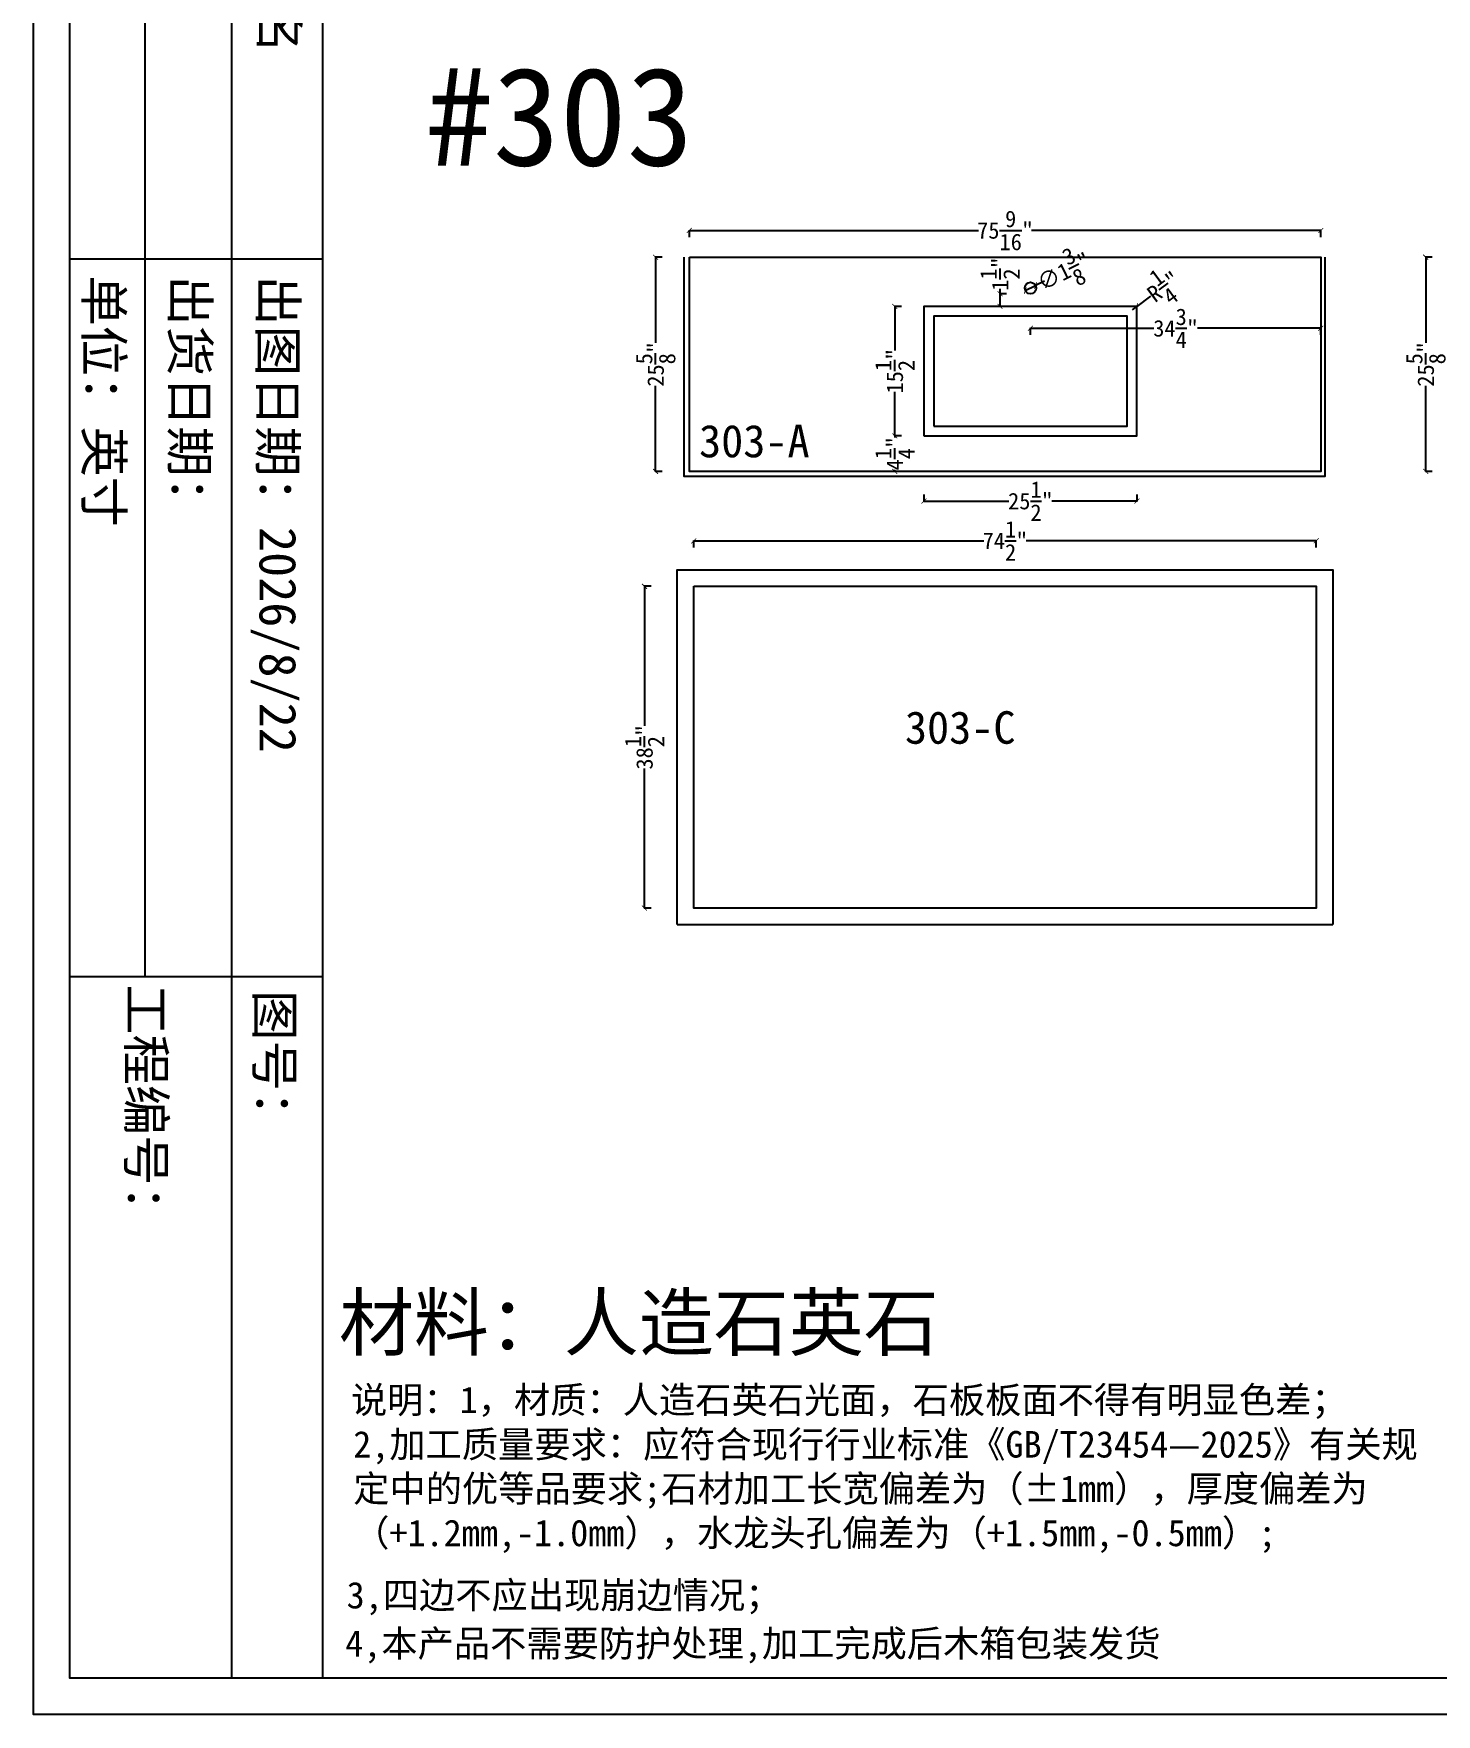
# Model space of a CAD drawing. Header units: millimetres. Extents: x 3183 to 64783, y -8707 to 2293.
# Drawn here: x 3183 to 7446, y -8707 to -3600 of the extents above; entities that cross this region are included whole.
import ezdxf
from ezdxf.lldxf.tags import DXFTag

# ---------------------------------------------------------------- set-up
doc = ezdxf.new("R2010")
doc.units = ezdxf.units.MM
for name, color, linetype in [('大样', 3, 'Continuous'), ('标注', 1, 'Continuous'), ('框', 4, 'Continuous'), ('编号', 6, 'Continuous'), ('说明', 8, 'Continuous')]:
    doc.layers.add(name, color=color, linetype=linetype)
doc.styles.get("Standard").update_dxf_attribs({"font": 'arial.ttf'})
doc.styles.add('样式 1', font='NSimSun.ttf')
tags = doc.linetypes.add('MB', pattern='A,0.5,-0.2,["MB",Standard,S=0.1,R=0,X=-0.1,Y=-0.05],-0.2', length=0.9).pattern_tags.tags
tags[6] = DXFTag(74, 10)
doc.linetypes.add('ZIGZAG', pattern='A,0.00254,-5.08,[131,ltypeshp.shx,S=5.08,R=0,X=-5.08,Y=0],-10.16,[131,ltypeshp.shx,S=5.08,R=180,X=5.08,Y=0],-5.08', length=20.32254)
doc.dimstyles.new('英寸', dxfattribs={"dimtxt": 50, "dimasz": 15, "dimexe": 1, "dimexo": 0.5, "dimtad": 0, "dimdec": 4, "dimlfac": 0.03937, "dimlunit": 5, "dimtxsty": '样式 1', "dimblk": 'ARCHTICK', "dimcen": 2.5, "dimclrt": 1, "dimadec": 0, "dimazin": 0, "dimtfac": 1, "dimtdec": 4, "dimtmove": 0, "dimatfit": 3, "dimfxl": 20, "dimfxlon": 1, "dimtolj": 1, "dimarcsym": 0})

# ---------------------------------------------------------------- blocks, each defined once
blk = doc.blocks.new('框')
for p, q in [((22381.4, -6593.4), (22381.4, -7291.7)), ((24363.8, -6593.4), (24363.8, -7291.7)), ((20795, -6844.9), (26301.7, -6844.9)), ((19174.7, -7084.3), (24363.8, -7084.3))]:
    blk.add_line(p, q)
at = {"layer": '框'}
blk.add_line((16501.7, -6593.4), (26301.7, -6593.4), dxfattribs=at)
for points in [[(16401.7, -391.7), (26401.7, -391.7), (26401.7, -7391.7), (16401.7, -7391.7)], [(16501.7, -491.7), (26301.7, -491.7), (26301.7, -7291.7), (16501.7, -7291.7)]]:
    blk.add_lwpolyline(points, close=True, dxfattribs=at)
at = {"layer": '框', "style": '样式 1'}
for tag, p in [('制图人：', (20840.1, -6764.8)), ('出图日期：', (22426.6, -6767.5)), ('图号：', (24401.3, -6776.7)), ('工程名称：', (19243.4, -6892.1)), ('车间确认：', (20840.1, -7012.5)), ('出货日期：', (22426.6, -7010.9)), ('工程编号：', (24384.7, -7131.5)), ('位置：', (19243.4, -7239.7)), ('确认：', (20840.1, -7240)), ('单位：', (22426.6, -7248.8))]:
    blk.add_attdef(tag, p, '', height=101.9, dxfattribs=at)
blk = doc.blocks.new('_ArchTick')
at = {"color": 0, "linetype": 'ByBlock', "const_width": 0.15}
blk.add_lwpolyline([(-0.5, -0.5), (0.5, 0.5)], dxfattribs=at)
blk = doc.blocks.new('*D61')
at = {"layer": 'Defpoints', "color": 0, "transparency": 16777216}
for p in [(7095.2, -4198), (5175.9, -4279.4), (7095.2, -4279.4)]:
    blk.add_point(p, dxfattribs=at)
at = {"layer": '标注', "color": 0, "lineweight": -2, "transparency": 16777216}
for p, q in [((5175.9, -4218), (5175.9, -4197)), ((5175.9, -4198), (6054.8, -4198)), ((7095.2, -4198), (6216.3, -4198)), ((7095.2, -4218), (7095.2, -4197))]:
    blk.add_line(p, q, dxfattribs=at)
at = {"layer": '标注', "color": 0, "lineweight": -2, "transparency": 16777216, "xscale": 15, "yscale": 15, "zscale": 15, "rotation": 180}
blk.add_blockref('_ArchTick', (5175.9, -4198), dxfattribs=at)
at = {"layer": '标注', "color": 0, "lineweight": -2, "transparency": 16777216, "xscale": 15, "yscale": 15, "zscale": 15}
blk.add_blockref('_ArchTick', (7095.2, -4198), dxfattribs=at)
at = {"layer": '标注', "color": 1, "transparency": 16777216, "insert": (6135.6, -4198), "char_height": 50, "attachment_point": 5, "style": '样式 1'}
blk.add_mtext('\\A1;75{\\H1x;\\S9/16;}"', dxfattribs=at)
blk = doc.blocks.new('*D62')
at = {"layer": 'Defpoints', "color": 0, "transparency": 16777216}
for p in [(5175.9, -4279.4), (5073.3, -4930.3), (5175.9, -4930.3)]:
    blk.add_point(p, dxfattribs=at)
at = {"layer": '标注', "color": 0, "lineweight": -2, "transparency": 16777216}
for p, q in [((5093.3, -4279.4), (5072.3, -4279.4)), ((5073.3, -4279.4), (5073.3, -4539.3)), ((5073.3, -4930.3), (5073.3, -4670.5)), ((5093.3, -4930.3), (5072.3, -4930.3))]:
    blk.add_line(p, q, dxfattribs=at)
at = {"layer": '标注', "color": 0, "lineweight": -2, "transparency": 16777216, "xscale": 15, "yscale": 15, "zscale": 15}
for p, rotation in [((5073.3, -4279.4), 90), ((5073.3, -4930.3), 270)]:
    blk.add_blockref('_ArchTick', p, dxfattribs=dict(at, rotation=rotation))
at = {"layer": '标注', "color": 1, "transparency": 16777216, "insert": (5073.3, -4604.9), "char_height": 50, "attachment_point": 5, "rotation": 90, "style": '样式 1'}
blk.add_mtext('\\A1;25{\\H1x;\\S5/8;}"', dxfattribs=at)
blk = doc.blocks.new('*D63')
at = {"layer": 'Defpoints', "color": 0, "transparency": 16777216}
for p in [(5888.7, -4625.5), (6536.4, -4625.5), (6536.4, -5020.5)]:
    blk.add_point(p, dxfattribs=at)
at = {"layer": '标注', "color": 0, "lineweight": -2, "transparency": 16777216}
for p, q in [((5888.7, -5000.5), (5888.7, -5021.5)), ((6536.4, -5000.5), (6536.4, -5021.5)), ((5888.7, -5020.5), (6147.4, -5020.5)), ((6536.4, -5020.5), (6277.7, -5020.5))]:
    blk.add_line(p, q, dxfattribs=at)
at = {"layer": '标注', "color": 0, "lineweight": -2, "transparency": 16777216, "xscale": 15, "yscale": 15, "zscale": 15, "rotation": 180}
blk.add_blockref('_ArchTick', (5888.7, -5020.5), dxfattribs=at)
at = {"layer": '标注', "color": 0, "lineweight": -2, "transparency": 16777216, "xscale": 15, "yscale": 15, "zscale": 15}
blk.add_blockref('_ArchTick', (6536.4, -5020.5), dxfattribs=at)
at = {"layer": '标注', "color": 1, "transparency": 16777216, "insert": (6212.6, -5020.5), "char_height": 50, "attachment_point": 5, "style": '样式 1'}
blk.add_mtext('\\A1;25{\\H1x;\\S1/2;}"', dxfattribs=at)
blk = doc.blocks.new('*D64')
at = {"layer": 'Defpoints', "color": 0, "transparency": 16777216}
for p in [(5800.3, -4428.7), (5997.1, -4428.7), (5997.1, -4822.4)]:
    blk.add_point(p, dxfattribs=at)
at = {"layer": '标注', "color": 0, "lineweight": -2, "transparency": 16777216}
for p, q in [((5820.3, -4428.7), (5799.3, -4428.7)), ((5800.3, -4428.7), (5800.3, -4562.6)), ((5800.3, -4822.4), (5800.3, -4688.4)), ((5820.3, -4822.4), (5799.3, -4822.4))]:
    blk.add_line(p, q, dxfattribs=at)
at = {"layer": '标注', "color": 0, "lineweight": -2, "transparency": 16777216, "xscale": 15, "yscale": 15, "zscale": 15}
for p, rotation in [((5800.3, -4428.7), 90), ((5800.3, -4822.4), 270)]:
    blk.add_blockref('_ArchTick', p, dxfattribs=dict(at, rotation=rotation))
at = {"layer": '标注', "color": 1, "transparency": 16777216, "insert": (5800.3, -4625.5), "char_height": 50, "attachment_point": 5, "rotation": 90, "style": '样式 1'}
blk.add_mtext('\\A1;15{\\H1x;\\S1/2;}"', dxfattribs=at)
blk = doc.blocks.new('*D65')
at = {"layer": 'Defpoints', "color": 0, "transparency": 16777216}
for p in [(6044.6, -4822.4), (5800.3, -4930.3), (6044.6, -4930.3)]:
    blk.add_point(p, dxfattribs=at)
at = {"layer": '标注', "color": 0, "lineweight": -2, "transparency": 16777216}
for p, q in [((5820.3, -4822.4), (5799.3, -4822.4)), ((5800.3, -4822.4), (5800.3, -4827)), ((5820.3, -4930.3), (5799.3, -4930.3)), ((5800.3, -4930.3), (5800.3, -4925.7))]:
    blk.add_line(p, q, dxfattribs=at)
at = {"layer": '标注', "color": 0, "lineweight": -2, "transparency": 16777216, "xscale": 15, "yscale": 15, "zscale": 15}
for p, rotation in [((5800.3, -4822.4), 90), ((5800.3, -4930.3), 270)]:
    blk.add_blockref('_ArchTick', p, dxfattribs=dict(at, rotation=rotation))
at = {"layer": '标注', "color": 1, "transparency": 16777216, "insert": (5800.3, -4876.3), "char_height": 50, "attachment_point": 5, "rotation": 90, "style": '样式 1'}
blk.add_mtext('\\A1;4{\\H1x;\\S1/4;}"', dxfattribs=at)
blk = doc.blocks.new('*D69')
at = {"layer": 'Defpoints', "color": 0, "transparency": 16777216}
for p in [(7095.2, -4495.4), (6212.6, -4822.4), (7095.2, -4822.4)]:
    blk.add_point(p, dxfattribs=at)
at = {"layer": '标注', "color": 0, "lineweight": -2, "transparency": 16777216}
for p, q in [((6212.6, -4515.4), (6212.6, -4494.4)), ((7095.2, -4515.4), (7095.2, -4494.4)), ((6212.6, -4495.4), (6587.5, -4495.4)), ((7095.2, -4495.4), (6720.3, -4495.4))]:
    blk.add_line(p, q, dxfattribs=at)
at = {"layer": '标注', "color": 0, "lineweight": -2, "transparency": 16777216, "xscale": 15, "yscale": 15, "zscale": 15, "rotation": 180}
blk.add_blockref('_ArchTick', (6212.6, -4495.4), dxfattribs=at)
at = {"layer": '标注', "color": 0, "lineweight": -2, "transparency": 16777216, "xscale": 15, "yscale": 15, "zscale": 15}
blk.add_blockref('_ArchTick', (7095.2, -4495.4), dxfattribs=at)
at = {"layer": '标注', "color": 1, "transparency": 16777216, "insert": (6653.9, -4495.4), "char_height": 50, "attachment_point": 5, "style": '样式 1'}
blk.add_mtext('\\A1;34{\\H1x;\\S3/4;}"', dxfattribs=at)
blk = doc.blocks.new('*D70')
at = {"layer": 'Defpoints', "color": 0, "transparency": 16777216}
for p in [(6120.2, -4390.6), (6212.6, -4390.6), (6212.6, -4428.7)]:
    blk.add_point(p, dxfattribs=at)
at = {"layer": '标注', "color": 0, "lineweight": -2, "transparency": 16777216}
for p, q in [((6140.2, -4390.6), (6119.2, -4390.6)), ((6120.2, -4390.6), (6120.2, -4375.6)), ((6120.2, -4428.7), (6120.2, -4390.6)), ((6140.2, -4428.7), (6119.2, -4428.7))]:
    blk.add_line(p, q, dxfattribs=at)
at = {"layer": '标注', "color": 0, "lineweight": -2, "transparency": 16777216, "xscale": 15, "yscale": 15, "zscale": 15}
for p, rotation in [((6120.2, -4390.6), 90), ((6120.2, -4428.7), 270)]:
    blk.add_blockref('_ArchTick', p, dxfattribs=dict(at, rotation=rotation))
at = {"layer": '标注', "color": 1, "transparency": 16777216, "insert": (6120.2, -4330.5), "char_height": 50, "attachment_point": 5, "rotation": 90, "style": '样式 1'}
blk.add_mtext('\\A1;1{\\H1x;\\S1/2;}"', dxfattribs=at)
blk = doc.blocks.new('*D71')
at = {"layer": 'Defpoints', "color": 0, "transparency": 16777216}
for p in [(6196.9, -4380.9), (6228.2, -4365.4)]:
    blk.add_point(p, dxfattribs=at)
at = {"layer": '标注', "color": 0, "lineweight": -2, "transparency": 16777216}
for p in [(6196.9, -4380.9), (6255.1, -4352)]:
    blk.add_line(p, (6228.2, -4365.4), dxfattribs=at)
at = {"layer": '标注', "color": 0, "lineweight": -2, "transparency": 16777216, "xscale": 15, "yscale": 15, "zscale": 15}
for p, rotation in [((6196.9, -4380.9), 26.36234676916934), ((6228.2, -4365.4), 206.3623467691693)]:
    blk.add_blockref('_ArchTick', p, dxfattribs=dict(at, rotation=rotation))
at = {"layer": '标注', "color": 1, "transparency": 16777216, "insert": (6314.5, -4322.6), "char_height": 50, "attachment_point": 5, "rotation": 26.3623, "style": '样式 1'}
blk.add_mtext('\\A1;∅1{\\H1x;\\S3/8;}"', dxfattribs=at)
blk = doc.blocks.new('*D72')
at = {"layer": 'Defpoints', "color": 0, "transparency": 16777216}
for p in [(6522.4, -4439.1), (6536.4, -4428.7)]:
    blk.add_point(p, dxfattribs=at)
at = {"layer": '标注', "color": 0, "lineweight": -2, "transparency": 16777216}
for p in [(6522.4, -4439.1), (6577.6, -4398.2)]:
    blk.add_line(p, (6536.4, -4428.7), dxfattribs=at)
at = {"layer": '标注', "color": 0, "lineweight": -2, "transparency": 16777216, "xscale": 15, "yscale": 15, "zscale": 15, "rotation": 216.4564858522108}
blk.add_blockref('_ArchTick', (6536.4, -4428.7), dxfattribs=at)
at = {"layer": '标注', "color": 1, "transparency": 16777216, "insert": (6617.4, -4368.8), "char_height": 50, "attachment_point": 5, "rotation": 36.4565, "style": '样式 1'}
blk.add_mtext('\\A1;R\\S1/4;"', dxfattribs=at)
blk = doc.blocks.new('*D83')
at = {"layer": 'Defpoints', "color": 0, "transparency": 16777216}
for p in [(7081.5, -5141.2), (5189.2, -5279.4), (7081.5, -5279.4)]:
    blk.add_point(p, dxfattribs=at)
at = {"layer": '标注', "color": 0, "lineweight": -2, "transparency": 16777216}
for p, q in [((5189.2, -5161.2), (5189.2, -5140.2)), ((5189.2, -5141.2), (6070.6, -5141.2)), ((7081.5, -5141.2), (6200.1, -5141.2)), ((7081.5, -5161.2), (7081.5, -5140.2))]:
    blk.add_line(p, q, dxfattribs=at)
at = {"layer": '标注', "color": 0, "lineweight": -2, "transparency": 16777216, "xscale": 15, "yscale": 15, "zscale": 15, "rotation": 180}
blk.add_blockref('_ArchTick', (5189.2, -5141.2), dxfattribs=at)
at = {"layer": '标注', "color": 0, "lineweight": -2, "transparency": 16777216, "xscale": 15, "yscale": 15, "zscale": 15}
blk.add_blockref('_ArchTick', (7081.5, -5141.2), dxfattribs=at)
at = {"layer": '标注', "color": 1, "transparency": 16777216, "insert": (6135.3, -5141.2), "char_height": 50, "attachment_point": 5, "style": '样式 1'}
blk.add_mtext('\\A1;74{\\H1x;\\S1/2;}"', dxfattribs=at)
blk = doc.blocks.new('*D84')
at = {"layer": 'Defpoints', "color": 0, "transparency": 16777216}
for p in [(5189.2, -5279.4), (5039.5, -6257.3), (5189.2, -6257.3)]:
    blk.add_point(p, dxfattribs=at)
at = {"layer": '标注', "color": 0, "lineweight": -2, "transparency": 16777216}
for p, q in [((5059.5, -5279.4), (5038.5, -5279.4)), ((5039.5, -5279.4), (5039.5, -5703.5)), ((5039.5, -6257.3), (5039.5, -5833.2)), ((5059.5, -6257.3), (5038.5, -6257.3))]:
    blk.add_line(p, q, dxfattribs=at)
at = {"layer": '标注', "color": 0, "lineweight": -2, "transparency": 16777216, "xscale": 15, "yscale": 15, "zscale": 15}
for p, rotation in [((5039.5, -5279.4), 90), ((5039.5, -6257.3), 270)]:
    blk.add_blockref('_ArchTick', p, dxfattribs=dict(at, rotation=rotation))
at = {"layer": '标注', "color": 1, "transparency": 16777216, "insert": (5039.5, -5768.4), "char_height": 50, "attachment_point": 5, "rotation": 90, "style": '样式 1'}
blk.add_mtext('\\A1;38{\\H1x;\\S1/2;}"', dxfattribs=at)
blk = doc.blocks.new('*D97')
at = {"layer": 'Defpoints', "color": 0, "transparency": 16777216}
for p in [(7414, -4279.4), (7585.1, -4279.4), (7585.1, -4930.3)]:
    blk.add_point(p, dxfattribs=at)
at = {"layer": '标注', "color": 0, "lineweight": -2, "transparency": 16777216}
for p, q in [((7434, -4279.4), (7413, -4279.4)), ((7414, -4279.4), (7414, -4539.3)), ((7414, -4930.3), (7414, -4670.5)), ((7434, -4930.3), (7413, -4930.3))]:
    blk.add_line(p, q, dxfattribs=at)
at = {"layer": '标注', "color": 0, "lineweight": -2, "transparency": 16777216, "xscale": 15, "yscale": 15, "zscale": 15}
for p, rotation in [((7414, -4279.4), 90), ((7414, -4930.3), 270)]:
    blk.add_blockref('_ArchTick', p, dxfattribs=dict(at, rotation=rotation))
at = {"layer": '标注', "color": 1, "transparency": 16777216, "insert": (7414, -4604.9), "char_height": 50, "attachment_point": 5, "rotation": 90, "style": '样式 1'}
blk.add_mtext('\\A1;25{\\H1x;\\S5/8;}"', dxfattribs=at)

msp = doc.modelspace()

# ---------------------------------------------------------------- linework, layer by layer
for points in [[(5175.91224, -4279.44894), (7095.20024, -4279.44894), (7095.20024, -4930.32394), (5175.91224, -4930.32394)], [(5888.70024, -4822.37394), (6536.40024, -4822.37394), (6536.40024, -4428.67394), (5888.70024, -4428.67394)], [(5189.19534, -5279.40857), (7081.49534, -5279.40857), (7081.49534, -6257.30857), (5189.19534, -6257.30857)]]:
    msp.add_lwpolyline(points, close=True)
msp.add_circle((6212.55024, -4373.11144), 17.4625)
at = {"layer": '大样', "linetype": 'MB', "ltscale": 400}
msp.add_line((5139.19534, -6307.30857), (7131.49534, -6307.30857), dxfattribs=at)
at = {"layer": '大样', "linetype": 'ZIGZAG', "ltscale": 5}
for points in [[(5159.07989, -4279.44894), (5159.07989, -4944.55648), (7108.13887, -4944.55648), (7108.13887, -4279.38801)], [(5139.19534, -6307.30857), (5139.19534, -5229.40857), (7131.49534, -5229.40857), (7131.49534, -6307.30857)]]:
    msp.add_lwpolyline(points, dxfattribs=at)
msp.add_lwpolyline([(5918.70024, -4792.37394), (6506.40024, -4792.37394), (6506.40024, -4458.67394), (5918.70024, -4458.67394)], close=True, dxfattribs=at)

# ---------------------------------------------------------------- block references
at = {"layer": '框'}
ref = msp.add_blockref('框', (11313.73076, 20334.46211), dxfattribs=dict(at, xscale=1.1, yscale=1.1, zscale=1.1, rotation=270))
ref.add_attrib('工程编号：', '工程编号：', (3469.07718, -6488.7132), dxfattribs={"height": 112.081678, "rotation": 270, "style": '样式 1'})
ref.add_attrib('图号：', '图号：', (3859.34886, -6506.94221), dxfattribs={"height": 112.081678, "rotation": 270, "style": '样式 1'})
ref.add_attrib('出图日期：', '出图日期：2026/8/22', (3869.43658, -4334.785), dxfattribs={"height": 112.0816776, "rotation": 270, "style": '样式 1'})
ref.add_attrib('出货日期：', '出货日期：', (3601.71776, -4334.785), dxfattribs={"height": 112.081678, "rotation": 270, "style": '样式 1'})
ref.add_attrib('单位：', '单位：英寸', (3340.04302, -4334.785), dxfattribs={"height": 112.081678, "rotation": 270, "style": '样式 1'})
ref.add_attrib('制图人：', '制图人：陈俊名', (3872.42278, -2589.67665), dxfattribs={"height": 112.081678, "rotation": 270, "style": '样式 1'})

# ---------------------------------------------------------------- texts
at = {"style": '样式 1'}
for s, height, p in [('#303', 298.833937, (4375.47693, -4001.05954)), ('材料：人造石英石', 167.040749, (4110.89612, -7599.74178))]:
    msp.add_text(s, height=height, dxfattribs=at).set_placement(p)
at = {"layer": '编号', "style": '样式 1'}
for s, p in [('303-A', (5205.38294, -4887.41539)), ('303-C', (5831.17398, -5757.87689))]:
    msp.add_text(s, height=98.784974, dxfattribs=at).set_placement(p)
at = {"layer": '说明', "style": '样式 1'}
for s, p in [('说明：1，材质：人造石英石光面，石板板面不得有明显色差；', (4147.28762, -7792.02171)), ('3,四边不应出现崩边情况；', (4134.18377, -8385.43461)), ('4,本产品不需要防护处理,加工完成后木箱包装发货', (4129.85368, -8531.96857))]:
    msp.add_text(s, height=80.7646928, dxfattribs=at).set_placement(p)
at = {"layer": '说明', "insert": (4154.18534, -7846.23813), "char_height": 80.76469278, "width": 3265.2939405, "attachment_point": 1, "style": '样式 1'}
msp.add_mtext('2,加工质量要求：应符合现行行业标准《GB/T23454—2025》有关规定中的优等品要求;石材加工长宽偏差为（±1mm），厚度偏差为（+1.2mm,-1.0mm），水龙头孔偏差为（+1.5mm,-0.5mm）;\\P', dxfattribs=at)

# ---------------------------------------------------------------- dimensions: what is measured, and where the dimension line sits
at = {"layer": '标注'}
for base, p1, p2, picture, middle in [((7095.20024, -4198.03744), (5175.91224, -4279.44894), (7095.20024, -4279.44894), '*D61', (6135.55624, -4198.03744)), ((7095.20024, -4495.35829), (6212.55024, -4822.37394), (7095.20024, -4822.37394), '*D69', (6653.87524, -4495.35829)), ((6536.40024, -5020.48701), (5888.70024, -4625.52394), (6536.40024, -4625.52394), '*D63', (6212.55024, -5020.48701)), ((7081.49534, -5141.23595), (5189.19534, -5279.40857), (7081.49534, -5279.40857), '*D83', (6135.34534, -5141.23595))]:
    dim = msp.add_linear_dim(base=base, p1=p1, p2=p2, dimstyle='英寸', override={"dimpost": '"'}, dxfattribs=at)
    dim.commit()
    dim.dimension.update_dxf_attribs({"geometry": picture, "text_midpoint": middle})
for base, p1, p2, picture, middle in [((5073.34004, -4930.32394), (5175.91224, -4279.44894), (5175.91224, -4930.32394), '*D62', (5073.34004, -4604.88644)), ((6120.17192, -4390.57394), (6212.55024, -4428.67394), (6212.55024, -4390.57394), '*D70', (6120.17192, -4330.53553)), ((7413.99228, -4279.44894), (7585.13633, -4930.32394), (7585.13633, -4279.44894), '*D97', (7413.99228, -4604.88644)), ((5800.25507, -4428.67394), (5997.12666, -4822.37394), (5997.12666, -4428.67394), '*D64', (5800.25507, -4625.52394)), ((5800.25507, -4930.32394), (6044.64746, -4822.37394), (6044.64746, -4930.32394), '*D65', (5800.25507, -4876.34894)), ((5039.50517, -6257.30857), (5189.19534, -5279.40857), (5189.19534, -6257.30857), '*D84', (5039.50517, -5768.35857))]:
    dim = msp.add_linear_dim(base=base, p1=p1, p2=p2, angle=90, dimstyle='英寸', override={"dimpost": '"'}, dxfattribs=at)
    dim.commit()
    dim.dimension.update_dxf_attribs({"geometry": picture, "text_midpoint": middle})
dim = msp.add_diameter_dim_2p(p1=(6196.90377, -4380.8656), p2=(6228.19671, -4365.35728), dimstyle='英寸', override={"dimpost": '"'}, dxfattribs=at)
dim.commit()
dim.dimension.update_dxf_attribs({"geometry": '*D71', "text_midpoint": (6314.45271, -4322.61006)})
dim = msp.add_radius_dim(center=(6522.35501, -4439.05037), mpoint=(6536.40024, -4428.67394), text='R\\S1/4;"', dimstyle='英寸', override={"dimpost": '"'}, dxfattribs=at)
dim.commit()
dim.dimension.update_dxf_attribs({"geometry": '*D72', "text_midpoint": (6617.42501, -4368.81394), "dimtype": 164})

doc.saveas('drawing.dxf')
